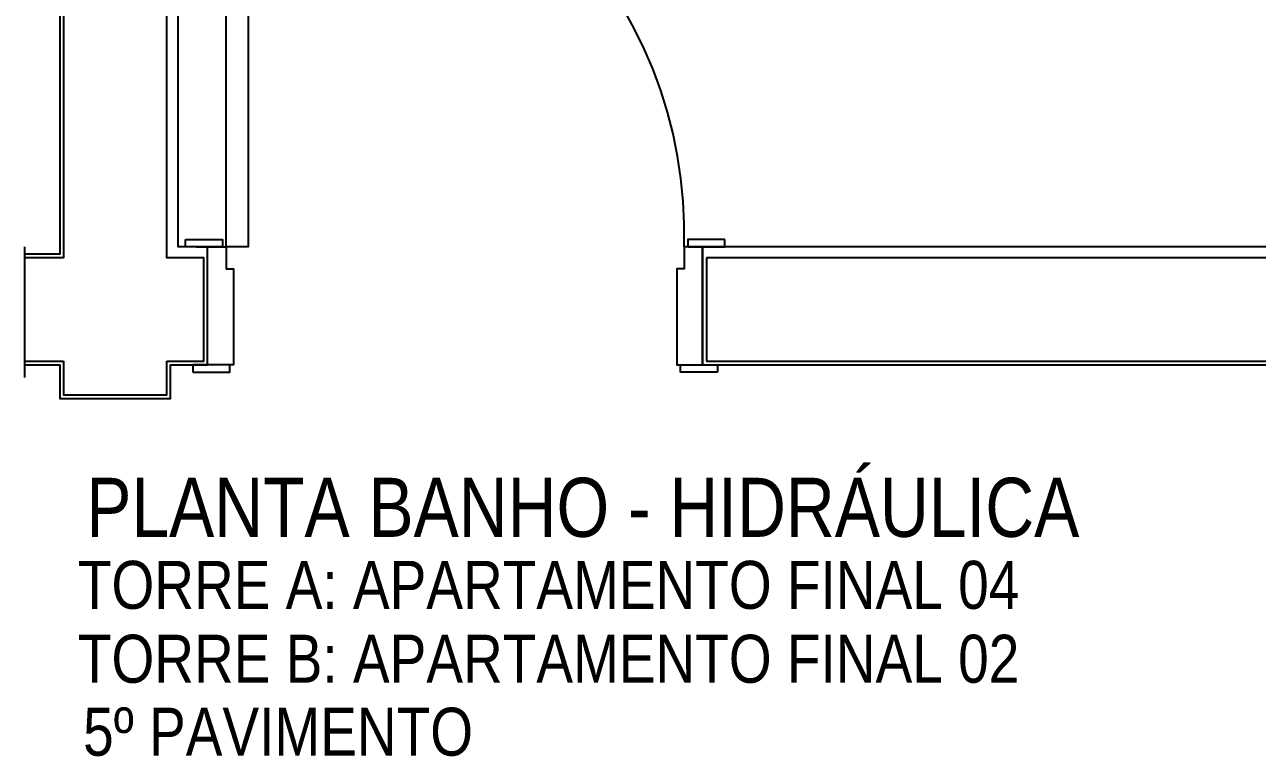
# Model space of a CAD drawing. Header units: metres. Extents: x 3 to 168, y -142 to 28.
# Drawn here: x 24.65 to 26.319, y -81.239 to -80.248 of the extents above; entities that cross this region are included whole.
import ezdxf

# ---------------------------------------------------------------- set-up
doc = ezdxf.new("R2010")
doc.units = ezdxf.units.M
doc.linetypes.add('DASHEDX2', pattern=[1.5, 1, -0.5])
for name, color, linetype in [('ARQ-ALV ACAB', 4, 'Continuous'), ('ARQ-ALV OSSO', 5, 'Continuous'), ('ARQ-AUX', 7, 'Continuous'), ('ARQ-CAX @ 1', 1, 'Continuous'), ('ARQ-PRJ', 7, 'DASHEDX2'), ('ARQ-TXT', 2, 'Continuous')]:
    doc.layers.add(name, color=color, linetype=linetype)
doc.styles.add('Adesa', font='ARIALN.TTF')

# ---------------------------------------------------------------- blocks, each defined once
blk = doc.blocks.new('*U187')
for points in [[(-0.665, 0.02), (-0.615, 0.02), (-0.615, 0.01), (-0.665, 0.01)], [(0.045, 0.02), (-0.005, 0.02), (-0.005, 0.01), (0.045, 0.01)], [(-0.675, -0.16), (-0.625, -0.16), (-0.625, -0.15), (-0.675, -0.15)], [(0, -0.15), (0, -0.77), (-0.03, -0.77), (-0.03, -0.15)], [(0.055, -0.16), (0.005, -0.16), (0.005, -0.15), (0.055, -0.15)]]:
    blk.add_lwpolyline(points, close=True)
for points in [[(-0.66, -0.15), (-0.62, -0.15), (-0.62, -0.12), (-0.61, -0.12), (-0.61, 0.01), (-0.645, 0.01), (-0.645, -0.15)], [(0.04, -0.15), (0, -0.15), (0, -0.12), (-0.01, -0.12), (-0.01, 0.01), (0.025, 0.01), (0.025, -0.15)]]:
    blk.add_lwpolyline(points)
at = {"layer": 'ARQ-PRJ'}
blk.add_arc((-0.0179, -0.1679), 0.6024, 178.2986, 271.7014, dxfattribs=at)
blk = doc.blocks.new('AREAS MOLHADAS')
at = {"layer": 'ARQ-ALV ACAB'}
for p, q in [((27.3869, -80.5487), (25.5681, -80.5487)), ((25.5681, -80.5487), (25.5681, -80.7087)), ((25.5681, -80.7087), (27.3969, -80.7087))]:
    blk.add_line(p, q, dxfattribs=at)
for points in [[(24.6981, -79.2994), (24.6981, -80.5587), (24.6505, -80.5587)], [(24.6505, -80.7087), (24.6981, -80.7087), (24.6981, -80.7543), (24.8481, -80.7543), (24.8481, -80.7087), (24.8981, -80.7087), (24.8981, -80.5487), (24.8581, -80.5487), (24.8581, -79.3094)]]:
    blk.add_lwpolyline(points, dxfattribs=at)
at = {"layer": 'ARQ-ALV OSSO'}
for p, q in [((25.5731, -80.5637), (25.5731, -80.7037)), ((25.5731, -80.7037), (27.5619, -80.7037))]:
    blk.add_line(p, q, dxfattribs=at)
for points in [[(24.7031, -79.2944), (24.7031, -80.5637), (24.6505, -80.5637)], [(24.8431, -80.7037), (24.8931, -80.7037), (24.8931, -80.5637), (24.8431, -80.5637), (24.8431, -79.2944)], [(24.6505, -80.7037), (24.7031, -80.7037)]]:
    blk.add_lwpolyline(points, dxfattribs=at)
at = {"layer": 'ARQ-ALV OSSO', "elevation": 0}
for points in [[(27.4219, -80.5637), (25.5731, -80.5637)], [(24.7031, -80.7037), (24.7031, -80.7493), (24.8431, -80.7493), (24.8431, -80.7037)]]:
    blk.add_lwpolyline(points, dxfattribs=at)
at = {"layer": 'ARQ-AUX'}
blk.add_lwpolyline([(24.6505, -80.5488), (24.6505, -80.7258)], dxfattribs=at)
at = {"layer": 'ARQ-CAX @ 1', "rotation": 180}
blk.add_blockref('*U187', (24.9231, -80.6987), dxfattribs=at)
at = {"layer": 'ARQ-TXT', "ltscale": 0.5, "style": 'Adesa'}
blk.add_text('PLANTA BANHO - HIDRÁULICA', height=0.08, dxfattribs=at).set_placement((24.7339, -80.9417, 0))
at = {"layer": 'ARQ-TXT', "style": 'Adesa'}
for s, p in [('TORRE A: APARTAMENTO FINAL 04', (24.7225, -81.0392, 217.9394)), ('TORRE B: APARTAMENTO FINAL 02 ', (24.7225, -81.1393, 217.9394)), ('5º PAVIMENTO', (24.7296, -81.2381, 326.909))]:
    blk.add_text(s, height=0.065, dxfattribs=at).set_placement(p)

msp = doc.modelspace()

# ---------------------------------------------------------------- block references
msp.add_blockref('AREAS MOLHADAS', (0, 0))

doc.saveas('drawing.dxf')
